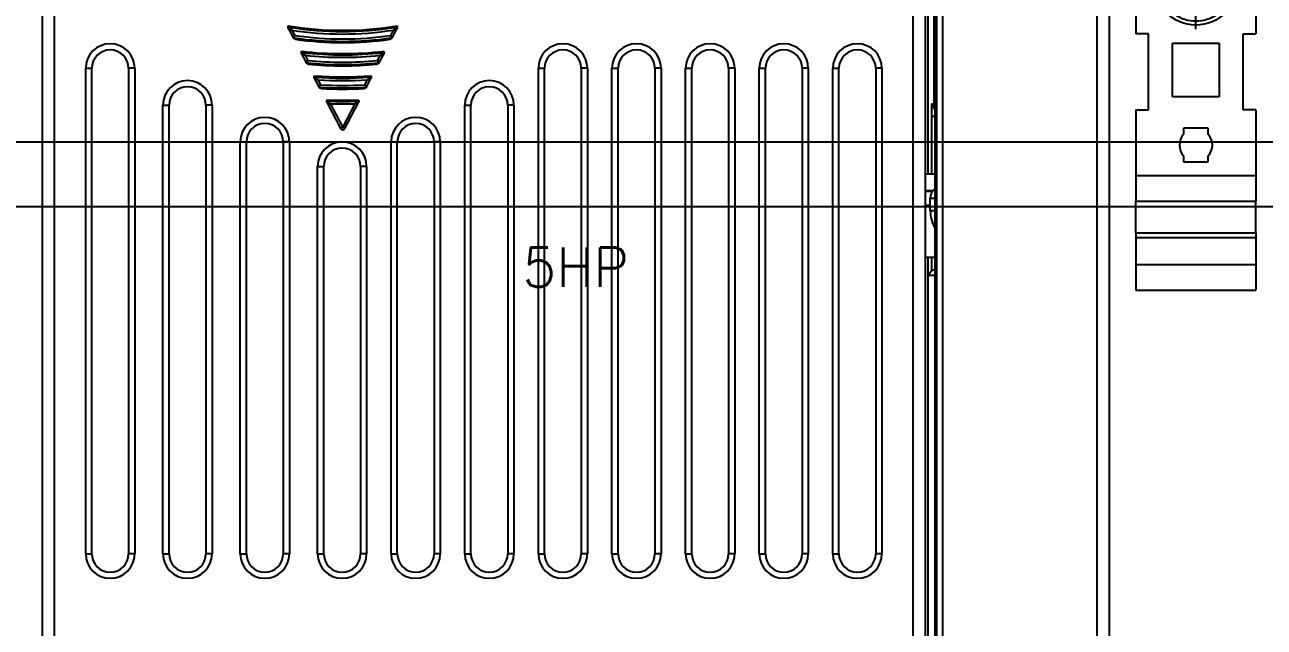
# Model space of a CAD drawing. Header units: inches. Extents: x 0.1 to 89.7, y 0.1 to 57.6.
# Drawn here: x 12.804 to 16.644, y 16.52 to 18.388 of the extents above; entities that cross this region are included whole.
import ezdxf
from ezdxf.enums import TextEntityAlignment as Align

# ---------------------------------------------------------------- set-up
doc = ezdxf.new("R2010")
doc.units = ezdxf.units.IN
doc.header["$MEASUREMENT"] = 0
doc.linetypes.add('DOT_CENTER', pattern=[14, 12, -1, 0, -1])
for name, color, linetype in [('1', 7, 'Continuous'), ('PMISC', 7, 'Continuous'), ('PRTG', 130, 'Continuous'), ('PSYMS', 7, 'Continuous')]:
    doc.layers.add(name, color=color, linetype=linetype)
doc.styles.get("Standard").update_dxf_attribs({"font": 'arial.ttf'})
doc.styles.add('WD', font='romans.shx', dxfattribs={"height": 0.185})

# ---------------------------------------------------------------- blocks, each defined once
blk = doc.blocks.new('E_NS_35_N-select__2', base_point=(-140.35, 64.25))
at = {"color": 7, "linetype": 'Continuous'}
for p, q in [((-138.317, 73.75), (-140.35, 73.75)), ((-140.35, 64.25), (-140.35, 73.75)), ((-138.317, 73.75), (-136.174, 73.75)), ((-138.317, 64.25), (-138.317, 73.75)), ((-136.174, 73.75), (-135.791, 73.75)), ((-136.174, 64.25), (-136.174, 73.75)), ((-133.283, 73.75), (-135.791, 73.75)), ((-135.791, 73.75), (-135.791, 64.25)), ((-131.25, 73.75), (-133.283, 73.75)), ((-133.283, 64.25), (-133.283, 73.75)), ((-131.25, 73.75), (-126.05, 73.75)), ((-131.25, 64.25), (-131.25, 73.75)), ((-126.05, 72.75), (-126.05, 73.75)), ((-120.05, 73.75), (-120.05, 72.75)), ((-120.05, 73.75), (-112.05, 73.75)), ((-112.05, 72.75), (-112.05, 73.75)), ((-106.05, 73.75), (-106.05, 72.75)), ((-106.05, 73.75), (-100.85, 73.75)), ((-100.85, 73.75), (-98.817, 73.75)), ((-100.85, 64.25), (-100.85, 73.75)), ((-96.309, 73.75), (-98.817, 73.75)), ((-98.817, 64.25), (-98.817, 73.75)), ((-96.309, 73.75), (-95.926, 73.75)), ((-96.309, 64.25), (-96.309, 73.75)), ((-95.926, 73.75), (-93.783, 73.75)), ((-95.926, 64.25), (-95.926, 73.75)), ((-93.783, 73.75), (-91.75, 73.75)), ((-93.783, 64.25), (-93.783, 73.75)), ((-91.75, 64.25), (-91.75, 73.75)), ((-120.05, 72.75), (-126.05, 72.75)), ((-106.05, 72.75), (-112.05, 72.75)), ((-125.025, 67.156), (-125.025, 70.844)), ((-125.025, 70.844), (-120.775, 70.844)), ((-120.775, 70.844), (-120.775, 67.156)), ((-118.505, 70.677), (-118.504, 70.676)), ((-118.504, 70.676), (-116.828, 69)), ((-117.726, 71.454), (-117.727, 71.455)), ((-116.05, 69.778), (-117.726, 71.454)), ((-114.374, 71.454), (-116.05, 69.778)), ((-115.272, 69), (-113.596, 70.676)), ((-114.373, 71.455), (-114.374, 71.454)), ((-113.596, 70.676), (-113.595, 70.677)), ((-111.325, 67.156), (-111.325, 70.844)), ((-111.325, 70.844), (-107.075, 70.844)), ((-107.075, 70.844), (-107.075, 67.156)), ((-130.2, 68.045), (-130.2, 69.955)), ((-130.2, 69.955), (-129.739, 69.955)), ((-127.961, 69.955), (-127.5, 69.955)), ((-127.5, 69.955), (-127.5, 68.045)), ((-104.6, 69.955), (-104.139, 69.955)), ((-104.6, 68.045), (-104.6, 69.955)), ((-102.361, 69.955), (-101.9, 69.955)), ((-101.9, 69.955), (-101.9, 68.045)), ((-116.828, 69), (-118.504, 67.324)), ((-113.596, 67.324), (-115.272, 69)), ((-129.739, 68.045), (-130.2, 68.045)), ((-127.5, 68.045), (-127.961, 68.045)), ((-117.726, 66.546), (-116.05, 68.222)), ((-116.05, 68.222), (-114.374, 66.546)), ((-104.139, 68.045), (-104.6, 68.045)), ((-101.9, 68.045), (-102.361, 68.045)), ((-120.775, 67.156), (-125.025, 67.156)), ((-118.504, 67.324), (-118.505, 67.323)), ((-113.595, 67.323), (-113.596, 67.324)), ((-107.075, 67.156), (-111.325, 67.156)), ((-117.727, 66.545), (-117.726, 66.546)), ((-114.374, 66.546), (-114.373, 66.545)), ((-126.05, 65.25), (-126.05, 64.25)), ((-120.05, 65.25), (-126.05, 65.25)), ((-120.05, 64.25), (-120.05, 65.25)), ((-112.05, 65.25), (-112.05, 64.25)), ((-106.05, 65.25), (-112.05, 65.25)), ((-106.05, 64.25), (-106.05, 65.25)), ((-138.317, 64.25), (-140.35, 64.25)), ((-138.317, 64.25), (-136.174, 64.25)), ((-136.174, 64.25), (-135.791, 64.25)), ((-133.283, 64.25), (-135.791, 64.25)), ((-131.25, 64.25), (-133.283, 64.25)), ((-131.25, 64.25), (-126.05, 64.25)), ((-120.05, 64.25), (-112.05, 64.25)), ((-106.05, 64.25), (-100.85, 64.25)), ((-100.85, 64.25), (-98.817, 64.25)), ((-96.309, 64.25), (-98.817, 64.25)), ((-96.309, 64.25), (-95.926, 64.25)), ((-95.926, 64.25), (-93.783, 64.25)), ((-93.783, 64.25), (-91.75, 64.25))]:
    blk.add_line(p, q, dxfattribs=at)
blk.add_circle((-116.05, 69), 3.3, dxfattribs=at)
for centre, radius, start, end in [((-116.05, 69), 2.973, 55.66247, 124.33753), ((-116.05, 69), 2.973, 145.66247, 214.33753), ((-116.05, 69), 2.972, 124.33441, 145.66559), ((-116.05, 69), 2.972, 34.33441, 55.66559), ((-116.05, 69), 2.973, 325.66247, 34.33753), ((-128.85, 69), 1.305, 47.03291, 132.96709), ((-103.25, 69), 1.305, 47.03291, 132.96709), ((-128.85, 69), 1.305, 227.03291, 312.96709), ((-103.25, 69), 1.305, 227.03291, 312.96709), ((-116.05, 69), 2.972, 214.33441, 235.66559), ((-116.05, 69), 2.972, 304.33441, 325.66559), ((-116.05, 69), 2.973, 235.66247, 304.33753)]:
    blk.add_arc(centre, radius, start, end, dxfattribs=at)
at = {"layer": '1', "color": 2, "linetype": 'DOT_CENTER'}
for p, q in [((-116.05, 72.63), (-116.05, 65.37)), ((-112.42, 69), (-119.68, 69))]:
    blk.add_line(p, q, dxfattribs=at)
blk = doc.blocks.new('PHOENIX_END_CLAMP_1')
at = {"xscale": 0.03909317721805836, "yscale": 0.03909317721805836, "zscale": 0.03909317721805836, "rotation": 270}
blk.add_blockref('E_NS_35_N-select__2', (0, 1.8999), dxfattribs=at)
at = {"style": 'WD', "width": 0.7}
for tag, p in [('DESC1', (0.1875, 2.4688)), ('DESC2', (0.1875, 2.3125)), ('DESC3', (0.1875, 2.1646))]:
    blk.add_attdef(tag, text='', height=0.125, dxfattribs=at).set_placement(p, align=Align.CENTER)
at = {"style": 'WD'}
blk.add_attdef('TAG1', text='', height=0.125, dxfattribs=at).set_placement((0.1875, 2), align=Align.CENTER)
at = {"style": 'WD', "flags": 9}
blk.add_attdef('FAMILY', (0.3922, 1.9648), '', height=0.01, dxfattribs=at)
for tag, p in [('CAT', (0.4172, 1.9207)), ('ASSYCODE', (0.4175, 1.8839)), ('MFG', (0.4153, 1.9012))]:
    blk.add_attdef(tag, text='', height=0.01, dxfattribs=at).set_placement(p, align=Align.CENTER)
blk = doc.blocks.new('HDIN10D9A')
for p, q in [((0, -0.49), (30, -0.49)), ((0, -0.69), (30, -0.69))]:
    blk.add_line(p, q)
at = {"flags": 11}
for p in [(1.5, 0), (14.5, 0), (28.5, 0)]:
    blk.add_attdef('NC', text='', height=0.01, rotation=270, dxfattribs=at).set_placement(p, align=Align.MIDDLE)
blk = doc.blocks.new('HDR1_PF525_FRB')
at = {"color": 7, "linetype": 'Continuous'}
for p, q in [((2.8101, 6.9764), (2.8101, 3.5744)), ((0.003, 4.4259), (0.003, 1.125)), ((0.0418, 1.0861), (0.0418, 4.4337)), ((2.7635, 1.0861), (2.7635, 4.4337)), ((2.8023, 1.125), (2.8023, 4.4259)), ((2.8293, 4.4032), (2.8293, 3.796)), ((2.8323, 4.4016), (2.8323, 1.0966)), ((2.8385, 1.0977), (2.8385, 4.4178)), ((2.858, 1.0977), (2.858, 4.4293)), ((3.3467, 0.9658), (3.3467, 4.4293)), ((3.3856, 0.777), (3.3856, 4.4167)), ((0.7829, 4.0421), (0.7831, 4.0438)), ((0.7831, 4.0438), (0.7882, 4.039)), ((0.7836, 4.0345), (0.7981, 4.0065)), ((0.7883, 4.039), (0.7882, 4.039)), ((0.789, 4.0379), (0.7883, 4.039)), ((0.7883, 4.0321), (0.7946, 4.0301)), ((0.7946, 4.0301), (0.789, 4.0379)), ((0.7947, 4.03), (0.8035, 4.0131)), ((0.8035, 4.013), (0.7976, 4.0077)), ((0.8004, 4.0056), (0.8019, 4.0092)), ((0.8019, 4.0092), (0.8025, 4.0106)), ((0.8025, 4.0106), (0.8032, 4.0122)), ((1.1076, 4.013), (1.1165, 4.0302)), ((1.1076, 4.013), (1.1106, 4.0057)), ((1.1109, 4.0101), (1.1088, 4.0119)), ((1.1135, 4.0077), (1.1109, 4.0101)), ((1.1135, 4.0077), (1.1275, 4.0345)), ((1.1186, 4.0331), (1.117, 4.0309)), ((1.1228, 4.039), (1.1223, 4.0382)), ((1.1228, 4.039), (1.123, 4.0392)), ((1.123, 4.0392), (1.1279, 4.0438)), ((0.8004, 4.0056), (0.8019, 4.0043)), ((0.8019, 4.0043), (0.8027, 4.0035)), ((0.8027, 4.0035), (0.805, 4.0014)), ((0.805, 4.0014), (0.8054, 4.001)), ((1.1057, 4.001), (1.1106, 4.0056)), ((1.1072, 4.0018), (1.1057, 4.001)), ((1.1106, 4.0057), (1.1106, 4.0056)), ((1.1106, 4.0056), (1.1106, 4.0056)), ((0.8249, 3.9615), (0.8251, 3.9631)), ((0.8251, 3.9631), (0.8299, 3.9587)), ((0.826, 3.953), (0.8302, 3.9518)), ((0.826, 3.953), (0.8395, 3.9272)), ((0.8299, 3.9586), (0.8299, 3.9587)), ((0.8308, 3.9574), (0.8299, 3.9586)), ((0.8302, 3.9518), (0.8363, 3.9502)), ((0.8363, 3.9502), (0.8308, 3.9574)), ((0.8363, 3.9501), (0.8448, 3.9337)), ((0.8448, 3.9337), (0.8389, 3.9283)), ((0.8419, 3.9262), (0.8433, 3.9298)), ((0.8433, 3.9298), (0.8439, 3.9312)), ((0.8439, 3.9312), (0.8445, 3.9328)), ((1.0663, 3.9337), (1.0748, 3.9501)), ((1.0663, 3.9337), (1.0691, 3.9262)), ((1.0695, 3.9307), (1.0675, 3.9325)), ((1.0722, 3.9283), (1.0695, 3.9307)), ((1.0722, 3.9283), (1.0857, 3.9541)), ((1.077, 3.9531), (1.0754, 3.9509)), ((1.0806, 3.9579), (1.0804, 3.9576)), ((1.0812, 3.9587), (1.0806, 3.9579)), ((1.0812, 3.9587), (1.0813, 3.9588)), ((1.0813, 3.9588), (1.086, 3.9631)), ((0.141, 3.9088), (0.1604, 3.9088)), ((0.141, 2.3691), (0.141, 3.9088)), ((0.1604, 2.3691), (0.1604, 3.9088)), ((0.2965, 3.9088), (0.2771, 3.9088)), ((0.2771, 3.9088), (0.2771, 2.3691)), ((0.2965, 3.9088), (0.2965, 2.3691)), ((0.8419, 3.9262), (0.8433, 3.9249)), ((0.8433, 3.9249), (0.8437, 3.9246)), ((0.8437, 3.9246), (0.8463, 3.9222)), ((0.8463, 3.9222), (0.8466, 3.9218)), ((1.0644, 3.9218), (1.0691, 3.9262)), ((1.066, 3.9226), (1.0644, 3.9218)), ((1.0691, 3.9262), (1.0691, 3.9262)), ((1.5757, 2.3691), (1.5757, 3.9088)), ((1.5757, 3.9088), (1.5951, 3.9088)), ((1.5951, 2.3691), (1.5951, 3.9088)), ((1.7118, 3.9088), (1.7118, 2.3691)), ((1.7312, 3.9088), (1.7118, 3.9088)), ((1.7312, 3.9088), (1.7312, 2.3691)), ((1.809, 2.3691), (1.809, 3.9088)), ((1.809, 3.9088), (1.8284, 3.9088)), ((1.8284, 2.3691), (1.8284, 3.9088)), ((1.945, 3.9088), (1.945, 2.3691)), ((1.9645, 3.9088), (1.945, 3.9088)), ((1.9645, 3.9088), (1.9645, 2.3691)), ((2.0422, 2.3691), (2.0422, 3.9088)), ((2.0422, 3.9088), (2.0617, 3.9088)), ((2.0617, 2.3691), (2.0617, 3.9088)), ((2.1783, 3.9088), (2.1783, 2.3691)), ((2.1978, 3.9088), (2.1783, 3.9088)), ((2.1978, 3.9088), (2.1978, 2.3691)), ((2.2755, 2.3691), (2.2755, 3.9088)), ((2.2755, 3.9088), (2.295, 3.9088)), ((2.295, 2.3691), (2.295, 3.9088)), ((2.4116, 3.9088), (2.4116, 2.3691)), ((2.431, 3.9088), (2.4116, 3.9088)), ((2.431, 3.9088), (2.431, 2.3691)), ((2.5088, 2.3691), (2.5088, 3.9088)), ((2.5088, 3.9088), (2.5282, 3.9088)), ((2.5282, 2.3691), (2.5282, 3.9088)), ((2.6449, 3.9088), (2.6449, 2.3691)), ((2.6643, 3.9088), (2.6449, 3.9088)), ((2.6643, 3.9088), (2.6643, 2.3691)), ((0.8655, 3.8834), (0.8658, 3.885)), ((0.8658, 3.885), (0.8703, 3.8808)), ((0.8666, 3.8751), (0.8797, 3.8498)), ((0.8703, 3.8807), (0.8703, 3.8808)), ((0.8712, 3.8796), (0.8703, 3.8807)), ((0.8705, 3.8741), (0.8767, 3.8725)), ((0.8767, 3.8725), (0.8712, 3.8796)), ((0.8767, 3.8725), (0.8851, 3.8564)), ((0.8851, 3.8564), (0.8792, 3.8509)), ((0.8824, 3.8488), (0.8837, 3.8525)), ((0.8837, 3.8525), (0.8842, 3.8539)), ((0.8842, 3.8539), (0.8844, 3.8547)), ((1.026, 3.8564), (1.0344, 3.8725)), ((1.026, 3.8564), (1.0287, 3.8488)), ((1.0293, 3.8534), (1.0273, 3.8552)), ((1.0319, 3.8509), (1.0293, 3.8534)), ((1.0319, 3.8509), (1.0451, 3.8762)), ((1.0366, 3.8754), (1.035, 3.8733)), ((1.0398, 3.8794), (1.0366, 3.8754)), ((1.04, 3.8798), (1.0398, 3.8794)), ((1.0408, 3.8808), (1.04, 3.8798)), ((1.0408, 3.8808), (1.0453, 3.885)), ((1.0408, 3.8808), (1.0408, 3.8808)), ((0.8824, 3.8488), (0.8838, 3.8475)), ((0.8838, 3.8475), (0.8868, 3.8446)), ((1.0243, 3.8446), (1.0287, 3.8488)), ((1.0258, 3.8453), (1.0243, 3.8446)), ((1.0287, 3.8488), (1.0287, 3.8488)), ((0.3859, 3.7921), (0.4054, 3.7921)), ((0.3859, 2.3691), (0.3859, 3.7921)), ((0.4054, 2.3691), (0.4054, 3.7921)), ((0.5415, 3.7921), (0.522, 3.7921)), ((0.522, 3.7921), (0.522, 2.3691)), ((0.5415, 3.7921), (0.5415, 2.3691)), ((0.9052, 3.8071), (0.9055, 3.8087)), ((0.9055, 3.8087), (0.9098, 3.8046)), ((0.9056, 3.8), (0.9061, 3.7992)), ((0.9062, 3.799), (0.9101, 3.7981)), ((0.9062, 3.799), (0.9486, 3.7174)), ((0.9098, 3.8046), (0.9098, 3.8046)), ((0.9107, 3.8036), (0.9098, 3.8046)), ((0.9101, 3.7981), (0.9162, 3.7966)), ((0.9162, 3.7966), (0.9107, 3.8036)), ((0.9162, 3.7967), (0.9555, 3.721)), ((0.9555, 3.721), (0.9949, 3.7966)), ((0.9624, 3.7174), (1.0054, 3.8)), ((0.9971, 3.7994), (0.9955, 3.7974)), ((1, 3.8031), (0.9971, 3.7994)), ((1.0003, 3.8034), (1, 3.8031)), ((1.0013, 3.8046), (1.0003, 3.8034)), ((1.0013, 3.8046), (1.0056, 3.8087)), ((1.3424, 3.7921), (1.3618, 3.7921)), ((1.3424, 2.3691), (1.3424, 3.7921)), ((1.3618, 2.3691), (1.3618, 3.7921)), ((1.4785, 3.7921), (1.4785, 2.3691)), ((1.4979, 3.7921), (1.4785, 3.7921)), ((1.4979, 3.7921), (1.4979, 2.3691)), ((2.823, 3.796), (2.8323, 3.796)), ((2.8225, 3.5744), (2.8225, 3.7572)), ((2.8225, 3.7572), (2.8323, 3.7572)), ((0.9555, 3.721), (0.9486, 3.7174)), ((0.9624, 3.7174), (0.9555, 3.721)), ((0.6309, 3.6755), (0.6503, 3.6755)), ((0.6309, 2.3691), (0.6309, 3.6755)), ((0.6503, 2.3691), (0.6503, 3.6755)), ((0.7864, 3.6755), (0.767, 3.6755)), ((0.767, 3.6755), (0.767, 2.3691)), ((0.7864, 3.6755), (0.7864, 2.3691)), ((1.1091, 3.6755), (1.1286, 3.6755)), ((1.1091, 2.3691), (1.1091, 3.6755)), ((1.1286, 2.3691), (1.1286, 3.6755)), ((1.2646, 3.6755), (1.2452, 3.6755)), ((1.2452, 3.6755), (1.2452, 2.3691)), ((1.2646, 3.6755), (1.2646, 2.3691)), ((0.8758, 3.5977), (0.8953, 3.5977)), ((0.8758, 2.3691), (0.8758, 3.5977)), ((0.8953, 2.3691), (0.8953, 3.5977)), ((1.0314, 3.5977), (1.0119, 3.5977)), ((1.0119, 3.5977), (1.0119, 2.3691)), ((1.0314, 3.5977), (1.0314, 2.3691)), ((2.8023, 3.5744), (2.8323, 3.5744)), ((2.8257, 3.52), (2.8023, 3.52)), ((2.8245, 3.5183), (2.8023, 3.5183)), ((2.8179, 3.4578), (2.8179, 3.4967)), ((2.8179, 3.4967), (2.8323, 3.4967)), ((2.8023, 3.475), (2.8179, 3.475)), ((2.8023, 3.4733), (2.8179, 3.4733)), ((2.8179, 3.4578), (2.8323, 3.4578)), ((2.8023, 3.31), (2.8323, 3.31)), ((2.8101, 3.31), (2.8101, 1.3505)), ((2.8225, 3.2679), (2.8225, 3.31)), ((2.8101, 3.2525), (2.8225, 3.2679)), ((2.8101, 3.2525), (2.8323, 3.2525)), ((0.141, 2.3691), (0.1604, 2.3691)), ((0.2965, 2.3691), (0.2771, 2.3691)), ((0.3859, 2.3691), (0.4054, 2.3691)), ((0.5415, 2.3691), (0.522, 2.3691)), ((0.6309, 2.3691), (0.6503, 2.3691)), ((0.7864, 2.3691), (0.767, 2.3691)), ((0.8758, 2.3691), (0.8953, 2.3691)), ((1.0314, 2.3691), (1.0119, 2.3691)), ((1.1091, 2.3691), (1.1286, 2.3691)), ((1.2646, 2.3691), (1.2452, 2.3691)), ((1.3424, 2.3691), (1.3618, 2.3691)), ((1.4979, 2.3691), (1.4785, 2.3691)), ((1.5757, 2.3691), (1.5951, 2.3691)), ((1.7312, 2.3691), (1.7118, 2.3691)), ((1.809, 2.3691), (1.8284, 2.3691)), ((1.9645, 2.3691), (1.945, 2.3691)), ((2.0422, 2.3691), (2.0617, 2.3691)), ((2.1978, 2.3691), (2.1783, 2.3691)), ((2.2755, 2.3691), (2.295, 2.3691)), ((2.431, 2.3691), (2.4116, 2.3691)), ((2.5088, 2.3691), (2.5282, 2.3691)), ((2.6643, 2.3691), (2.6449, 2.3691))]:
    blk.add_line(p, q, dxfattribs=at)
for centre, radius, start, end in [((0.9555, 5.0635), 1.0342, 260.4039, 279.5961), ((0.7876, 4.0352), 0.00389, 80.7266, 207.5), ((0.9555, 5.0635), 1.0381, 260.7266, 279.2734), ((0.9555, 5.0635), 1.0459, 261.1534, 278.8516), ((0.801, 4.0095), 0.00389, 207.5, 261.6587), ((1.0395, 3.914), 0.2559, 157.2212, 157.4354), ((0.9555, 5.0635), 1.0614, 261.7652, 278.2341), ((1.4502, 4.3941), 0.5125, 228.0359, 228.2287), ((1.1101, 4.0095), 0.00389, 278.3413, 332.5), ((0.7964, 4.2619), 0.3951, 324.0842, 324.23), ((-0.896, 5.4825), 2.4818, 324.2681, 324.4121), ((1.1234, 4.0352), 0.00389, 332.5, 99.2744), ((0.2188, 3.9088), 0.0778, 0, 180), ((0.9555, 5.0635), 1.0692, 261.6587, 278.3413), ((0.9555, 5.0635), 1.0731, 261.958, 278.042), ((1.6534, 3.9088), 0.0778, 0, 180), ((1.8867, 3.9088), 0.0778, 0, 180), ((2.12, 3.9088), 0.0778, 0, 180), ((2.3533, 3.9088), 0.0778, 0, 180), ((2.5866, 3.9088), 0.0778, 0, 180), ((0.2188, 3.9088), 0.0583, 0, 180), ((0.9555, 5.0635), 1.1081, 263.2404, 276.7596), ((0.8294, 3.9548), 0.00389, 83.5119, 207.5), ((0.9555, 5.0635), 1.112, 263.5119, 276.4881), ((0.9555, 5.0635), 1.1198, 263.8854, 276.1144), ((0.8423, 3.9301), 0.00389, 207.5, 264.218), ((1.0751, 3.8454), 0.2466, 159.0101, 159.2327), ((0.9555, 5.048), 1.1198, 264.3257, 275.6744), ((1.4024, 4.2976), 0.4954, 227.2681, 227.468), ((1.0687, 3.9301), 0.00389, 275.782, 332.5), ((0.783, 4.17), 0.3653, 323.0097, 323.1638), ((-0.9617, 5.4785), 2.5462, 323.1941, 323.3221), ((1.0816, 3.9548), 0.00389, 332.4988, 96.4887), ((1.6534, 3.9088), 0.0583, 0, 180), ((1.8867, 3.9088), 0.0583, 0, 180), ((2.12, 3.9088), 0.0583, 0, 180), ((2.3533, 3.9088), 0.0583, 0, 180), ((2.5866, 3.9088), 0.0583, 0, 180), ((0.9555, 5.048), 1.1275, 264.218, 275.782), ((0.9555, 5.048), 1.1314, 264.4761, 275.5239), ((0.4637, 3.7921), 0.0778, 0, 180), ((0.4637, 3.7921), 0.0583, 0, 180), ((0.9555, 5.0635), 1.182, 265.6458, 274.3542), ((0.87, 3.8769), 0.00389, 85.8782, 207.5), ((0.9555, 5.0635), 1.1858, 265.8782, 274.1218), ((0.9555, 5.0635), 1.1936, 266.2119, 273.7876), ((0.8826, 3.8527), 0.00389, 207.5, 266.5542), ((1.4156, 3.6707), 0.5621, 160.7068, 160.8971), ((0.9555, 5.0635), 1.2092, 266.659, 273.341), ((1.3575, 4.2064), 0.482, 226.557, 226.7628), ((1.0284, 3.8527), 0.00389, 273.4458, 332.5), ((0.7637, 4.0837), 0.3433, 322.0493, 322.2106), ((1.0411, 3.8769), 0.00389, 332.4992, 94.1222), ((1.4202, 3.7921), 0.0778, 0, 180), ((1.4202, 3.7921), 0.0583, 0, 180), ((0.9555, 5.0635), 1.217, 266.5542, 273.4458), ((0.9555, 5.0635), 1.2208, 266.7728, 273.2272), ((0.9555, 5.0635), 1.2558, 267.7171, 272.2829), ((0.9096, 3.8008), 0.00389, 87.9187, 207.5), ((0.9555, 5.0635), 1.2597, 267.9187, 272.0813), ((0.9555, 5.0635), 1.2675, 268.22, 271.7797), ((0.7401, 4.0016), 0.327, 321.1874, 321.3546), ((1.0014, 3.8008), 0.00389, 332.4993, 92.0816), ((2.8424, 3.796), 0.0194, 179.999, 238.5606), ((2.8489, 3.796), 0.0195, 179.9902, 211.9168), ((0.7086, 3.6755), 0.0778, 0, 180), ((0.7086, 3.6755), 0.0583, 0, 180), ((1.1869, 3.6755), 0.0778, 0, 180), ((1.1869, 3.6755), 0.0583, 0, 180), ((0.9555, 3.721), 0.00778, 207.5, 332.5), ((0.9536, 3.5977), 0.0778, 0, 180), ((0.9536, 3.5977), 0.0583, 0, 180), ((2.8568, 3.4967), 0.0389, 129.0318, 180), ((2.9345, 3.4578), 0.1166, 180, 208.7471), ((0.2188, 2.3691), 0.0778, 180, 0), ((0.2188, 2.3691), 0.0583, 180, 0), ((0.4637, 2.3691), 0.0778, 180, 0), ((0.4637, 2.3691), 0.0583, 180, 0), ((0.7086, 2.3691), 0.0778, 180, 0), ((0.7086, 2.3691), 0.0583, 180, 0), ((0.9536, 2.3691), 0.0778, 180, 0), ((0.9536, 2.3691), 0.0583, 180, 0), ((1.1869, 2.3691), 0.0778, 180, 0), ((1.1869, 2.3691), 0.0583, 180, 0), ((1.4202, 2.3691), 0.0778, 180, 0), ((1.4202, 2.3691), 0.0583, 180, 0), ((1.6534, 2.3691), 0.0778, 180, 0), ((1.6534, 2.3691), 0.0583, 180, 0), ((1.8867, 2.3691), 0.0778, 180, 0), ((1.8867, 2.3691), 0.0583, 180, 0), ((2.12, 2.3691), 0.0778, 180, 0), ((2.12, 2.3691), 0.0583, 180, 0), ((2.3533, 2.3691), 0.0778, 180, 0), ((2.3533, 2.3691), 0.0583, 180, 0), ((2.5866, 2.3691), 0.0778, 180, 0), ((2.5866, 2.3691), 0.0583, 180, 0)]:
    blk.add_arc(centre, radius, start, end, dxfattribs=at)
blk.add_ellipse((2.8419, 3.2679), major_axis=(0.0194, 0), ratio=0.017455, start_param=2.086973, end_param=3.12763, dxfattribs=at)
for points in [[(0.7828, 4.0373), (0.7826, 4.0388), (0.7828, 4.0405), (0.7829, 4.0421)], [(0.7836, 4.0345), (0.7831, 4.0354), (0.7829, 4.0363), (0.7828, 4.0373)], [(0.7989, 4.0054), (0.7986, 4.0058), (0.7983, 4.0061), (0.7981, 4.0065)], [(0.8054, 4.001), (0.8031, 4.0022), (0.8006, 4.0034), (0.7989, 4.0054)], [(1.11, 4.0035), (1.1091, 4.0028), (1.1081, 4.0023), (1.1072, 4.0018)], [(1.1129, 4.0065), (1.1123, 4.0053), (1.1112, 4.0043), (1.11, 4.0035)], [(0.8247, 3.9568), (0.8245, 3.9584), (0.8247, 3.9599), (0.8249, 3.9615)], [(0.8249, 3.9554), (0.8248, 3.9559), (0.8247, 3.9563), (0.8247, 3.9568)], [(0.8254, 3.9541), (0.8252, 3.9545), (0.825, 3.955), (0.8249, 3.9554)], [(1.0861, 3.9554), (1.086, 3.955), (1.0859, 3.9545), (1.0857, 3.9541)], [(1.086, 3.9631), (1.0863, 3.9606), (1.0868, 3.9579), (1.0861, 3.9554)], [(0.8402, 3.926), (0.8399, 3.9264), (0.8397, 3.9268), (0.8395, 3.9272)], [(0.8466, 3.9218), (0.8443, 3.9229), (0.8418, 3.9241), (0.8402, 3.926)], [(1.0687, 3.9241), (1.0678, 3.9236), (1.0669, 3.9231), (1.066, 3.9226)], [(1.0716, 3.9272), (1.071, 3.9259), (1.0699, 3.9249), (1.0687, 3.9241)], [(0.8653, 3.8788), (0.8651, 3.8803), (0.8653, 3.8818), (0.8655, 3.8834)], [(0.866, 3.8762), (0.8656, 3.877), (0.8654, 3.8779), (0.8653, 3.8788)], [(0.8805, 3.8487), (0.8802, 3.849), (0.8799, 3.8494), (0.8797, 3.8498)], [(1.0313, 3.8498), (1.0307, 3.8486), (1.0296, 3.8476), (1.0285, 3.8468)], [(1.0455, 3.8774), (1.0454, 3.877), (1.0453, 3.8766), (1.0451, 3.8762)], [(1.0453, 3.885), (1.0457, 3.8825), (1.0462, 3.8799), (1.0455, 3.8774)], [(0.8868, 3.8446), (0.8845, 3.8457), (0.8821, 3.8468), (0.8805, 3.8487)], [(1.0285, 3.8468), (1.0276, 3.8463), (1.0267, 3.8458), (1.0258, 3.8453)], [(0.9049, 3.8026), (0.9048, 3.8041), (0.905, 3.8056), (0.9052, 3.8071)], [(0.9056, 3.8), (0.9052, 3.8008), (0.905, 3.8017), (0.9049, 3.8026)], [(1.0059, 3.8013), (1.0058, 3.8008), (1.0056, 3.8004), (1.0054, 3.8)], [(1.0056, 3.8087), (1.006, 3.8063), (1.0066, 3.8037), (1.0059, 3.8013)]]:
    blk.add_open_spline(points, degree=3, dxfattribs=at)
for points, knots in [([(0.7842, 4.0334), (0.7842, 4.0334), (0.7844, 4.0333), (0.7845, 4.0333), (0.785, 4.0331), (0.7857, 4.0329), (0.7868, 4.0325), (0.7878, 4.0322), (0.7883, 4.0321)], [0, 0, 0, 0, 0.02147, 0.08129, 0.17602, 0.30152, 0.619843, 1, 1, 1, 1]), ([(1.1164, 4.0301), (1.1176, 4.0305), (1.1199, 4.0312), (1.1226, 4.032), (1.1245, 4.0326), (1.1257, 4.033), (1.1264, 4.0333), (1.1268, 4.0333), (1.1269, 4.0334)], [0, 0, 0, 0, 0.334534, 0.646186, 0.78234, 0.895027, 0.972219, 1, 1, 1, 1]), ([(1.1279, 4.0438), (1.1282, 4.0415), (1.1287, 4.0383), (1.1279, 4.0352), (1.1275, 4.0345)], [0, 0, 0, 0, 0.749491, 1, 1, 1, 1]), ([(1.0748, 3.9502), (1.076, 3.9505), (1.0782, 3.9511), (1.0809, 3.9518), (1.0828, 3.9524), (1.0839, 3.9527), (1.0846, 3.9529), (1.085, 3.953), (1.0851, 3.953)], [0, 0, 0, 0, 0.337914, 0.65105, 0.786643, 0.897821, 0.973105, 1, 1, 1, 1]), ([(0.8666, 3.8751), (0.8665, 3.8751), (0.8673, 3.8749), (0.868, 3.8748), (0.8696, 3.8743), (0.8705, 3.8741)], [0, 0, 0, 0, 0.077883, 0.294221, 1, 1, 1, 1]), ([(1.0344, 3.8725), (1.0355, 3.8728), (1.0378, 3.8734), (1.0408, 3.8742), (1.0429, 3.8746), (1.0441, 3.875), (1.0444, 3.875), (1.0445, 3.8751)], [0, 0, 0, 0, 0.340624, 0.654884, 0.899954, 0.973773, 1, 1, 1, 1]), ([(0.9949, 3.7966), (0.996, 3.7969), (0.9982, 3.7974), (1.0012, 3.7981), (1.0034, 3.7987), (1.0046, 3.7988), (1.0049, 3.799)], [0, 0, 0, 0, 0.342846, 0.657984, 0.901634, 1, 1, 1, 1]), ([(2.8225, 3.7572), (2.8225, 3.7597), (2.8225, 3.7646), (2.8225, 3.7718), (2.8225, 3.7775), (2.8226, 3.7817), (2.8226, 3.7846), (2.8226, 3.7871), (2.8227, 3.7894), (2.8227, 3.7913), (2.8228, 3.793), (2.8228, 3.7941), (2.8229, 3.7948), (2.8229, 3.7953), (2.8229, 3.7956), (2.8229, 3.7958), (2.823, 3.7959), (2.823, 3.796), (2.823, 3.796)], [0, 0, 0, 0, 0.195013, 0.382532, 0.55535, 0.634143, 0.706829, 0.77271, 0.831151, 0.881591, 0.923546, 0.956615, 0.969715, 0.980484, 0.988898, 0.994942, 0.998615, 1, 1, 1, 1])]:
    blk.add_open_spline(points, degree=3, knots=knots, dxfattribs=at)
at = {"style": 'WD', "width": 0.7}
for tag, p in [('INST', (1.75, 7.8571)), ('LOC', (1.75, 7.6875)), ('DESC1', (1.75, 7.5312)), ('DESC2', (1.75, 7.375)), ('DESC3', (1.75, 7.2271)), ('XREF', (1.75, 6.6562))]:
    blk.add_attdef(tag, text='', height=0.125, dxfattribs=at).set_placement(p, align=Align.CENTER)
at = {"style": 'WD'}
blk.add_attdef('TAG1', text='', height=0.125, dxfattribs=at).set_placement((1.75, 7.0625), align=Align.CENTER)
at = {"style": 'WD', "flags": 9}
blk.add_attdef('FAMILY', (1.9547, 7.0273), '', height=0.01, dxfattribs=at)
for tag, p in [('CAT', (1.9797, 6.9832)), ('ASSYCODE', (1.98, 6.9464)), ('MFG', (1.9778, 6.9637))]:
    blk.add_attdef(tag, text='', height=0.01, dxfattribs=at).set_placement(p, align=Align.CENTER)

msp = doc.modelspace()

# ---------------------------------------------------------------- block references
at = {"layer": 'PSYMS'}
ref = msp.add_blockref('HDR1_PF525_FRB', (12.85451, 14.43163), dxfattribs=dict(at, xscale=0.9777189745131009, yscale=0.9777189745131009, zscale=0.9777189745131009))
ref.add_attrib('RATING1', '5HP', dxfattribs={"layer": 'PRTG', "height": 0.122215, "style": 'WD', "flags": 8}).set_placement((14.51102, 17.5754), align=Align.CENTER)
ref = msp.add_blockref('PHOENIX_END_CLAMP_1', (16.2466, 17.565), dxfattribs=dict(at, xscale=1.001880327007336, yscale=1.001880327007336, zscale=1.001880327007336))
ref.add_attrib('TAG1', 'EC', dxfattribs={"layer": 'PMISC', "height": 0.125235, "style": 'WD'}).set_placement((16.43445, 19.56876), align=Align.CENTER)
at = {"layer": 'PSYMS', "xscale": 1.001880327007336, "yscale": 1.001880327007336, "zscale": 1.001880327007336}
msp.add_blockref('HDIN10D9A', (9.74773, 18.51662), dxfattribs=at)

doc.saveas('drawing.dxf')
